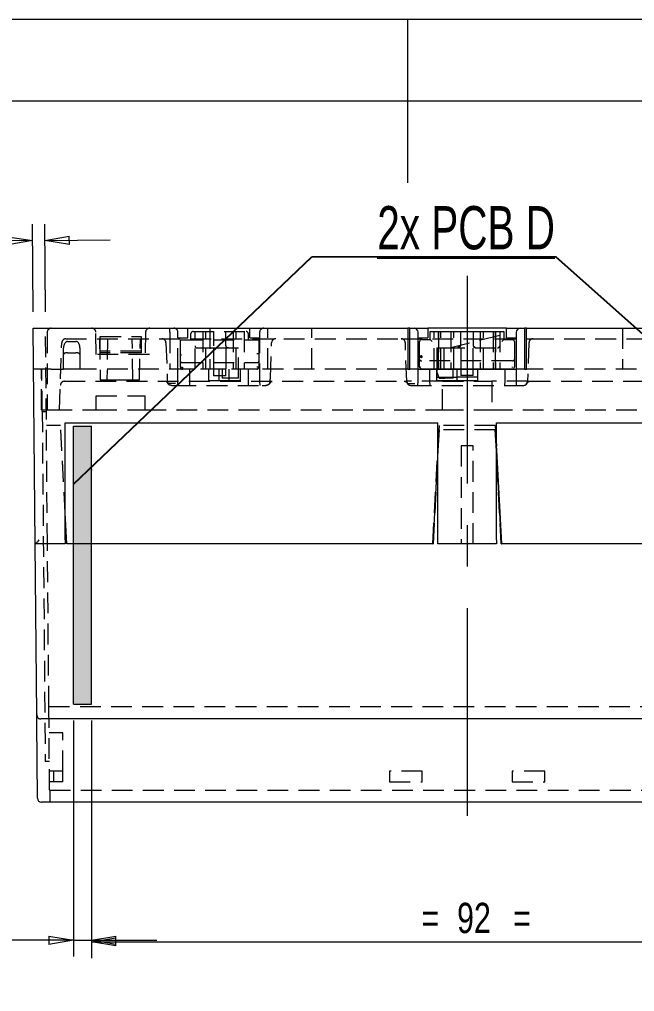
# Model space of a CAD drawing. Header units: millimetres. Extents: x 5 to 292, y 5 to 205.
# Drawn here: x 124.8 to 162.4, y 145.5 to 205 of the extents above; entities that cross this region are included whole.
import ezdxf

# ---------------------------------------------------------------- set-up
doc = ezdxf.new("R2010")
doc.units = ezdxf.units.MM
doc.linetypes.add('CENTERX2', pattern=[20.32, 12.7, -2.54, 2.54, -2.54])
doc.linetypes.add('HIDDEN', pattern=[1.905, 1.27, -0.635])
doc.styles.add('SLDTEXTSTYLE0', font='TXT', dxfattribs={"width": 0.75})
doc.styles.add('SLDTEXTSTYLE2', font='TXT', dxfattribs={"width": 0.7})
doc.dimstyles.new('SLDDIMSTYLE2', dxfattribs={"dimtxt": 1.852083, "dimasz": 1.5, "dimexe": 0, "dimexo": 0.0625, "dimgap": 0.463021, "dimtad": 0, "dimtih": 1, "dimtoh": 1, "dimdec": 1, "dimlfac": 2, "dimrnd": 1e-09, "dimzin": 12, "dimdsep": 46, "dimtxsty": 'SLDTEXTSTYLE0', "dimblk1": 'CLOSED', "dimblk2": 'CLOSED', "dimsah": 1, "dimcen": 0.09, "dimadec": 0, "dimazin": 3, "dimtfac": 1, "dimtdec": 1, "dimtofl": 0, "dimtmove": 0, "dimatfit": 3, "dimldrblk": 'CLOSED', "dimfxl": 1, "dimfrac": 2, "dimtolj": 1, "dimtzin": 12, "dimarcsym": 0})
doc.dimstyles.new('SLDDIMSTYLE4', dxfattribs={"dimtxt": 1.852083, "dimasz": 1.5, "dimexe": 0, "dimexo": 0.0625, "dimgap": 0.463021, "dimtad": 0, "dimtih": 1, "dimtoh": 1, "dimlfac": 2, "dimrnd": 1e-09, "dimzin": 4, "dimdsep": 46, "dimtxsty": 'SLDTEXTSTYLE0', "dimblk1": 'CLOSED', "dimblk2": 'CLOSED', "dimsah": 1, "dimcen": 0.09, "dimadec": 0, "dimazin": 1, "dimtfac": 1, "dimtmove": 0, "dimatfit": 0, "dimldrblk": 'CLOSED', "dimfxl": 1, "dimfrac": 2, "dimtolj": 1, "dimtzin": 12, "dimarcsym": 0})
doc.dimstyles.new('SLDDIMSTYLE6', dxfattribs={"dimtxt": 2.5, "dimasz": 1.5, "dimexe": 0, "dimexo": 0.0625, "dimgap": 0, "dimtad": 0, "dimtih": 1, "dimtoh": 1, "dimdec": 0, "dimrnd": 1e-09, "dimzin": 0, "dimdsep": 46, "dimtxsty": 'Standard', "dimsah": 1, "dimcen": 0.09, "dimadec": 0, "dimazin": 0, "dimtfac": 1.5, "dimtdec": 0, "dimtofl": 0, "dimtmove": 0, "dimatfit": 3, "dimfxl": 1, "dimfrac": 2, "dimtolj": 1, "dimtzin": 0, "dimarcsym": 0})

# ---------------------------------------------------------------- blocks, each defined once
blk = doc.blocks.new('_CLOSED')
at = {"color": 0, "linetype": 'ByBlock', "lineweight": -2}
for p, q in [((-1, 0.166667), (0, 0)), ((-1, 0.166667), (-1, -0.166667)), ((0, 0), (-1, -0.166667)), ((0, 0), (-1, 0))]:
    blk.add_line(p, q, dxfattribs=at)
blk = doc.blocks.new('_D_26')
at = {"color": 7, "linetype": 'Continuous', "lineweight": 0}
for p, q in [((129.155, 162.116), (129.155, 147.579)), ((175.151, 162.116), (175.151, 147.579)), ((129.155, 148.579), (175.151, 148.579))]:
    blk.add_line(p, q, dxfattribs=at)
at = {"color": 7, "linetype": 'Continuous', "lineweight": 0, "xscale": 1.5, "yscale": 1.5, "rotation": 180.0000000000004}
blk.add_blockref('_CLOSED', (129.155, 148.579, 0.05), dxfattribs=at)
at = {"color": 7, "linetype": 'Continuous', "lineweight": 0, "xscale": 1.5, "yscale": 1.5}
blk.add_blockref('_CLOSED', (175.151, 148.579, 0.05), dxfattribs=at)
at = {"color": 7, "linetype": 'Continuous', "lineweight": 0, "attachment_point": 1, "style": 'SLDTEXTSTYLE0'}
for s, insert, char_height in [('92', (151.536, 150.967), 1.8521), ('=', (149.359, 150.967), 1.852), ('=', (154.966, 150.967), 1.852)]:
    blk.add_mtext(s, dxfattribs=dict(at, insert=insert, char_height=char_height))
blk = doc.blocks.new('_D_27')
at = {"color": 7, "linetype": 'Continuous', "lineweight": 0}
for p, q in [((128.055, 162.116), (128.055, 147.675)), ((129.155, 162.116), (129.155, 147.675)), ((128.055, 148.675), (111.949, 148.675)), ((128.055, 148.675), (129.155, 148.675)), ((129.155, 148.675), (133.155, 148.675))]:
    blk.add_line(p, q, dxfattribs=at)
at = {"color": 7, "linetype": 'Continuous', "lineweight": 0, "xscale": 1.5, "yscale": 1.5}
blk.add_blockref('_CLOSED', (128.055, 148.675, 0.05), dxfattribs=at)
at = {"color": 7, "linetype": 'Continuous', "lineweight": 0, "xscale": 1.5, "yscale": 1.5, "rotation": 180.0000000000004}
blk.add_blockref('_CLOSED', (129.155, 148.675, 0.05), dxfattribs=at)
at = {"color": 7, "linetype": 'Continuous', "lineweight": 0, "char_height": 1.8521, "attachment_point": 1, "style": 'SLDTEXTSTYLE0'}
for s, insert in [('2.20', (114.384, 154.004)), ('TYP', (119.865, 154.004)), ('PCB SLOT', (113.933, 151.062))]:
    blk.add_mtext(s, dxfattribs=dict(at, insert=insert))
blk = doc.blocks.new('_D_28')
at = {"color": 7, "linetype": 'Continuous', "lineweight": 0}
for p, q in [((125.594, 187.116), (125.548, 192.47)), ((126.344, 187.116), (126.298, 192.477)), ((125.556, 191.47), (123.015, 191.448)), ((126.306, 191.477), (130.306, 191.512))]:
    blk.add_line(p, q, dxfattribs=at)
at = {"color": 7, "linetype": 'Continuous', "lineweight": 0, "xscale": 1.5, "yscale": 1.5}
for p, rotation in [((125.556, 191.47, -14.382), 0.500000000000605), ((126.306, 191.477, -14.382), 180.5000000000006)]:
    blk.add_blockref('_CLOSED', p, dxfattribs=dict(at, rotation=rotation))
at = {"color": 7, "linetype": 'Continuous', "lineweight": 0, "char_height": 1.8521, "attachment_point": 1, "style": 'SLDTEXTSTYLE0'}
for s, insert in [('1.50', (111.025, 193.772)), ('TYP', (116.506, 193.772)), ('WALL THK', (110.462, 190.831))]:
    blk.add_mtext(s, dxfattribs=dict(at, insert=insert))
blk = doc.blocks.new('SW_NOTE_8')
at = {"color": 0, "linetype": 'Continuous', "lineweight": 0}
for p, q in [((0, 0), (14.929, 0)), ((14.929, 0), (0, 0)), ((0, 0), (14.929, 0)), ((14.929, 0), (0, 0)), ((0, 0), (14.929, 0)), ((14.929, 0), (0, 0))]:
    blk.add_line(p, q, dxfattribs=at)
at = {"color": 0, "linetype": 'Continuous', "lineweight": 0, "insert": (9.435, 3.113), "char_height": 2.6458, "attachment_point": 2, "style": 'SLDTEXTSTYLE2'}
blk.add_mtext('\\L2x PCB D', dxfattribs=at)

msp = doc.modelspace()

# ---------------------------------------------------------------- hatches: boundary and pattern name
at = {"linetype": 'Continuous'}
msp.add_hatch(color=7, dxfattribs=at).paths.add_polyline_path([(129.1551, 163.1156), (129.1551, 180.1156), (128.0551, 180.1156), (128.0551, 163.1156)], flags=0)

# ---------------------------------------------------------------- linework, layer by layer
at = {"color": 7, "linetype": 'Continuous', "lineweight": 0}
for p, q in [((292, 205), (5, 205)), ((148.5, 205), (148.5, 195)), ((287, 200), (10, 200)), ((128.0551, 163.1156), (128.0551, 180.1156)), ((128.0551, 180.1156), (129.1551, 180.1156)), ((129.1551, 163.1156), (129.1551, 180.1156)), ((128.0551, 163.1156), (129.1551, 163.1156))]:
    msp.add_line(p, q, dxfattribs=at)
at = {"color": 7, "linetype": 'CENTERX2', "lineweight": 0}
msp.add_line((152.1531, 189.3158), (152.1531, 154.2508), dxfattribs=at)
at = {"color": 7, "linetype": 'Continuous', "lineweight": 15}
for p, q in [((125.7182, 172.9156), (125.6031, 186.1156)), ((125.6031, 186.1156), (125.8531, 186.1156)), ((125.8531, 186.1156), (148.5281, 186.1156)), ((148.5281, 186.1156), (148.5281, 183.6156)), ((148.6531, 186.1156), (148.5281, 186.1156)), ((148.6531, 183.6156), (148.6531, 186.1156)), ((148.6531, 186.1156), (148.9031, 186.1156)), ((148.9031, 186.1156), (149.7531, 186.1156)), ((149.7531, 186.1156), (149.7531, 185.5156)), ((154.5531, 186.1156), (149.7531, 186.1156)), ((154.5531, 185.5156), (154.5531, 186.1156)), ((154.5531, 186.1156), (155.4031, 186.1156)), ((155.4031, 186.1156), (155.6531, 186.1156)), ((155.6531, 186.1156), (155.6531, 183.6156)), ((155.7781, 186.1156), (155.6531, 186.1156)), ((155.7781, 183.6156), (155.7781, 186.1156)), ((155.7781, 186.1156), (178.453, 186.1156)), ((149.1531, 183.6156), (149.1531, 185.8656)), ((149.8939, 185.418), (149.8939, 185.918)), ((149.8939, 185.918), (150.0189, 185.918)), ((150.0189, 185.918), (154.2689, 185.918)), ((154.2689, 185.918), (154.3939, 185.918)), ((154.3939, 185.918), (154.3939, 185.418)), ((155.1531, 185.8656), (155.1531, 183.6156)), ((149.1531, 185.5156), (149.7531, 185.5156)), ((149.2439, 183.743), (149.2439, 185.293)), ((149.3689, 185.418), (149.8939, 185.418)), ((154.3939, 185.418), (154.9189, 185.418)), ((154.5531, 185.5156), (155.1531, 185.5156)), ((155.0439, 185.293), (155.0372, 185.3333)), ((155.0439, 185.293), (155.0439, 183.743)), ((148.5281, 183.6156), (148.6531, 183.6156)), ((149.1531, 183.6156), (148.6531, 183.6156)), ((149.1531, 183.6156), (155.1531, 183.6156)), ((154.9189, 183.618), (149.3689, 183.618)), ((150.2926, 183.618), (150.2926, 183.6156)), ((150.2939, 183.618), (150.2939, 183.6156)), ((151.2939, 183.6156), (151.2939, 183.618)), ((151.3335, 183.6173), (151.3335, 183.618)), ((151.7689, 183.6178), (151.7689, 183.6156)), ((152.5189, 183.6156), (152.5189, 183.6178)), ((152.9543, 183.618), (152.9543, 183.6173)), ((154.9133, 183.6186), (154.9394, 183.6216)), ((155.6531, 183.6156), (155.1531, 183.6156)), ((155.6531, 183.6156), (155.7781, 183.6156)), ((127.5531, 180.3156), (150.3531, 180.3156)), ((127.5531, 173.1656), (127.5531, 180.3156)), ((150.3531, 173.1656), (150.3531, 180.3156)), ((153.9531, 180.3156), (176.7531, 180.3156)), ((153.9531, 173.1656), (153.9531, 180.3156)), ((150.3531, 178.6391), (150.0531, 172.9156)), ((153.9531, 178.6456), (154.2534, 172.9156)), ((154.2531, 172.9156), (153.9531, 178.6391)), ((127.6531, 172.9156), (127.5531, 174.8237)), ((127.6527, 172.9156), (127.5531, 174.8171)), ((127.5531, 173.1656), (127.5531, 172.9156)), ((150.3531, 172.9156), (150.3531, 173.1656)), ((153.9531, 173.1656), (153.9531, 172.9156)), ((127.5531, 172.9156), (125.7182, 172.9156)), ((125.8095, 162.4634), (125.7182, 172.9156)), ((150.0531, 172.9156), (127.6527, 172.9156)), ((153.9531, 172.9156), (150.3531, 172.9156)), ((176.6534, 172.9156), (154.2531, 172.9156)), ((125.854, 157.3634), (125.8138, 161.9678)), ((178.2467, 162.2156), (126.0595, 162.2156)), ((178.2021, 157.1156), (126.104, 157.1156))]:
    msp.add_line(p, q, dxfattribs=at)
at = {"color": 7, "linetype": 'HIDDEN', "lineweight": 0}
for p, q in [((126.4683, 172.9156), (126.3531, 186.1156)), ((133.9531, 185.8656), (133.9531, 186.1156)), ((135.0531, 185.5156), (135.0531, 186.1156)), ((136.4031, 186.1156), (136.4031, 183.6156)), ((138.8531, 185.5156), (138.8531, 186.1156)), ((139.9531, 185.8656), (139.9531, 186.1156)), ((142.6531, 183.6156), (142.6531, 186.1156)), ((161.6531, 186.1156), (161.6531, 183.6156)), ((126.4531, 185.8656), (126.4531, 181.1156)), ((129.4531, 184.5156), (129.4294, 185.87)), ((129.7031, 185.6156), (132.2031, 185.6156)), ((129.7031, 184.6156), (129.7031, 185.6156)), ((132.2031, 185.6156), (132.2031, 184.6156)), ((132.4767, 185.87), (132.4531, 184.5156)), ((133.9531, 185.8656), (133.9531, 183.6156)), ((134.4531, 183.6156), (134.4531, 185.8656)), ((135.2515, 185.408), (135.2515, 185.783)), ((135.3765, 185.908), (138.6265, 185.908)), ((135.5015, 183.608), (135.5015, 185.908)), ((135.9765, 185.908), (135.9765, 183.608)), ((136.1612, 183.608), (136.1612, 185.908)), ((136.6265, 185.908), (136.6265, 185.033)), ((137.3765, 185.033), (137.3765, 185.908)), ((137.8419, 185.908), (137.8419, 183.608)), ((138.0265, 183.608), (138.0265, 185.908)), ((138.5015, 185.908), (138.5015, 183.608)), ((138.7515, 185.783), (138.7515, 185.408)), ((139.4531, 185.8656), (139.4531, 183.6156)), ((139.9531, 183.6156), (139.9531, 185.8656)), ((150.1439, 183.618), (150.1439, 185.918)), ((150.3939, 185.918), (150.3939, 183.618)), ((150.397, 183.618), (150.397, 185.918)), ((150.5439, 183.618), (150.5439, 185.918)), ((151.1439, 185.918), (151.1439, 183.618)), ((154.1439, 185.668), (151.1439, 184.918)), ((151.3335, 183.618), (151.3335, 185.918)), ((151.7689, 185.043), (151.7689, 185.918)), ((152.5189, 185.918), (152.5189, 185.043)), ((152.9543, 185.918), (152.9543, 183.618)), ((153.1439, 183.618), (153.1439, 185.918)), ((153.7439, 185.918), (153.7439, 183.618)), ((153.8907, 185.918), (153.8907, 183.618)), ((153.8939, 183.618), (153.8939, 185.918)), ((154.1439, 185.918), (154.1439, 183.618)), ((127.2031, 181.1156), (127.3465, 185.2243)), ((127.5964, 185.4656), (148.1208, 185.4656)), ((127.7031, 185.3005), (128.2031, 185.3005)), ((129.6531, 185.4656), (129.6967, 182.9656)), ((130.1467, 185.4656), (130.1031, 182.9656)), ((131.7031, 182.9656), (131.6594, 185.4656)), ((132.1094, 182.9656), (132.1531, 185.4656)), ((133.7207, 185.2243), (133.7946, 183.1069)), ((134.4531, 185.5156), (135.0531, 185.5156)), ((134.6015, 185.408), (134.7265, 185.408)), ((134.6015, 184.5505), (134.6015, 185.408)), ((134.7265, 185.408), (139.2765, 185.408)), ((138.8531, 185.5156), (139.4531, 185.5156)), ((139.2765, 185.408), (139.4015, 185.408)), ((139.4015, 185.408), (139.4015, 184.5505)), ((140.1115, 183.1069), (140.1854, 185.2243)), ((148.1208, 185.4656), (156.1853, 185.4656)), ((148.4531, 182.8656), (148.3707, 185.2243)), ((155.9354, 185.2243), (155.8531, 182.8656)), ((156.1853, 185.4656), (176.7097, 185.4656)), ((127.4531, 183.6156), (127.4531, 184.9131)), ((127.7031, 184.6156), (128.2031, 184.6156)), ((128.4531, 184.9131), (128.4531, 183.6156)), ((132.7031, 184.5156), (129.203, 184.5156)), ((132.2031, 184.7156), (129.7031, 184.7156)), ((132.2031, 184.6156), (129.7031, 184.6156)), ((134.6015, 184.0956), (134.6015, 184.5505)), ((135.6265, 184.908), (136.6265, 184.908)), ((136.6265, 184.908), (137.3765, 184.908)), ((136.6265, 184.908), (136.6265, 183.608)), ((137.4106, 184.908), (137.3765, 184.908)), ((137.3765, 184.908), (137.3765, 183.608)), ((137.4106, 184.908), (137.6515, 184.908)), ((137.6515, 184.908), (138.1515, 184.908)), ((138.1515, 183.058), (138.1515, 184.908)), ((139.4015, 184.5505), (139.2853, 184.5505)), ((139.4015, 184.5505), (139.4015, 184.0956)), ((149.261, 184.4016), (149.2527, 184.4051)), ((149.3689, 184.4193), (149.3689, 184.3311)), ((150.2926, 184.9186), (150.2926, 183.618)), ((150.7439, 184.918), (154.0189, 184.918)), ((150.7439, 183.618), (150.7439, 184.918)), ((151.7689, 184.918), (151.7689, 183.618)), ((152.5189, 183.618), (152.5189, 184.9188)), ((134.6015, 183.733), (134.6015, 184.0956)), ((134.7265, 184.008), (139.2765, 184.008)), ((139.4015, 184.0956), (139.4015, 183.733)), ((154.9189, 184.118), (149.3689, 184.118)), ((154.9189, 183.7137), (154.9189, 183.743)), ((126.1031, 183.6156), (125.6249, 183.6156)), ((126.1031, 181.1156), (126.1031, 183.6156)), ((126.4531, 183.6156), (126.1031, 183.6156)), ((126.1476, 181.0157), (126.1249, 183.6156)), ((126.7031, 183.6156), (126.4531, 183.6156)), ((126.7031, 183.6156), (127.4531, 183.6156)), ((127.7031, 183.6156), (127.4531, 183.6156)), ((128.2031, 183.6156), (127.7031, 183.6156)), ((128.4531, 183.6156), (128.2031, 183.6156)), ((148.5281, 183.6156), (128.4531, 183.6156)), ((134.4531, 182.8656), (134.4531, 183.6156)), ((134.6015, 183.733), (134.7265, 183.733)), ((134.7265, 183.733), (134.7265, 183.608)), ((139.2765, 183.608), (134.7265, 183.608)), ((135.1531, 183.6156), (135.1531, 182.8656)), ((136.3281, 183.6156), (136.3281, 182.9156)), ((136.6265, 183.608), (136.6265, 183.208)), ((137.3765, 183.208), (136.6265, 183.208)), ((136.9531, 183.6156), (136.9531, 182.9156)), ((137.1515, 183.608), (137.1515, 183.058)), ((137.3765, 183.208), (137.3765, 183.608)), ((137.5781, 183.6156), (137.5781, 182.9156)), ((138.2531, 183.6156), (138.2531, 182.9156)), ((138.7531, 183.6156), (138.7531, 182.8656)), ((139.2749, 183.608), (139.2783, 183.6084)), ((139.4015, 183.733), (139.2853, 183.733)), ((139.4531, 183.6156), (139.4531, 182.8656)), ((149.1531, 182.8656), (149.1531, 183.6156)), ((149.8531, 183.6156), (149.8531, 182.8656)), ((150.2781, 183.6156), (150.2781, 182.9156)), ((150.2926, 183.6156), (150.2926, 183.6041)), ((150.2939, 183.6319), (150.2939, 183.618)), ((150.2939, 183.6156), (150.2939, 183.4801)), ((151.2939, 183.068), (151.2939, 183.6156)), ((151.5281, 183.6156), (151.5281, 182.9156)), ((151.7689, 183.6156), (151.7689, 183.2173)), ((152.5189, 183.2173), (152.5189, 183.6156)), ((152.7781, 183.6156), (152.7781, 182.9156)), ((154.4531, 183.6156), (154.4531, 182.8656)), ((155.1531, 183.6156), (155.1531, 182.8656)), ((175.8531, 183.6156), (155.7781, 183.6156)), ((127.5056, 182.8656), (148.3143, 182.8656)), ((129.6967, 182.9656), (130.9031, 182.9656)), ((130.9031, 182.9656), (132.1094, 182.9656)), ((134.3031, 182.6156), (139.6031, 182.6156)), ((134.4443, 182.6156), (134.4531, 182.8656)), ((135.1531, 182.8656), (135.1618, 182.6156)), ((136.3281, 182.9156), (137.5781, 182.9156)), ((138.1515, 183.058), (137.1515, 183.058)), ((137.5781, 182.9156), (138.2531, 182.9156)), ((138.7531, 182.8656), (138.7443, 182.6156)), ((139.4531, 182.8656), (139.4618, 182.6156)), ((148.3143, 182.8656), (148.4093, 182.8656)), ((148.4531, 182.8656), (148.4534, 182.8569)), ((150.6531, 182.8656), (148.4531, 182.8656)), ((148.4907, 182.748), (148.5168, 182.7406)), ((148.7032, 182.6156), (155.6029, 182.6156)), ((149.1443, 182.6156), (149.1531, 182.8656)), ((149.8531, 182.8656), (149.8618, 182.6156)), ((150.2781, 183.1156), (151.5281, 183.1156)), ((150.2781, 182.9156), (151.5281, 182.9156)), ((150.6531, 182.8656), (153.6531, 182.8656)), ((150.6531, 181.1156), (150.6531, 182.8656)), ((151.2939, 183.068), (150.7939, 183.068)), ((152.7781, 183.1156), (151.5281, 183.1156)), ((151.5281, 182.9156), (152.7781, 182.9156)), ((153.6531, 182.8656), (153.6531, 181.1156)), ((155.8531, 182.8656), (153.6531, 182.8656)), ((154.4531, 182.8656), (154.4443, 182.6156)), ((155.1531, 182.8656), (155.1618, 182.6156)), ((155.8527, 182.8569), (155.8531, 182.8656)), ((155.8968, 182.8656), (155.9918, 182.8656)), ((155.8988, 182.8423), (155.9918, 182.8656)), ((155.9918, 182.8656), (176.8005, 182.8656)), ((129.4531, 181.9816), (132.4531, 181.9816)), ((129.4531, 181.1156), (129.4531, 181.9816)), ((132.4531, 181.1156), (132.4531, 181.9816)), ((126.1031, 181.1156), (126.4531, 181.1156)), ((126.1476, 181.0157), (126.3976, 181.0157)), ((126.1476, 181.0157), (126.3343, 159.6177)), ((126.4531, 181.1156), (126.7031, 181.1156)), ((126.7031, 181.1156), (129.4531, 181.1156)), ((129.4531, 181.1156), (132.4531, 181.1156)), ((132.4531, 181.1156), (150.6531, 181.1156)), ((150.6531, 181.1156), (153.6531, 181.1156)), ((153.6531, 181.1156), (171.8531, 181.1156)), ((127.2731, 180.1653), (126.405, 180.1653)), ((127.2731, 180.1588), (126.4051, 180.1588)), ((127.2731, 180.1588), (127.2731, 180.1653)), ((127.5531, 174.8237), (127.2731, 180.1653)), ((127.5531, 174.8171), (127.2731, 180.1588)), ((150.0534, 172.9156), (150.4334, 180.1653)), ((150.0672, 172.9156), (150.4331, 179.8937)), ((150.4334, 179.8937), (150.0676, 172.9156)), ((150.4331, 180.1653), (150.3531, 178.6391)), ((153.8731, 180.1653), (150.4331, 180.1653)), ((150.4334, 179.8937), (150.4331, 179.8937)), ((153.8734, 179.8937), (150.4334, 179.8937)), ((153.9531, 178.6391), (153.8731, 180.1653)), ((153.8734, 180.1653), (153.8731, 180.1653)), ((153.8731, 179.8937), (154.2389, 172.9156)), ((153.8734, 180.1653), (153.9531, 178.6456)), ((154.2392, 172.9156), (153.8734, 179.8937)), ((151.7781, 178.9156), (151.7781, 172.9156)), ((152.5281, 178.9156), (151.7781, 178.9156)), ((152.5281, 172.9156), (152.5281, 178.9156)), ((126.5551, 162.9656), (126.4683, 172.9156)), ((150.0534, 172.9156), (150.0531, 172.9156)), ((150.0534, 172.9156), (150.0676, 172.9156)), ((154.2389, 172.9156), (154.2392, 172.9156)), ((154.2392, 172.9156), (154.2531, 172.9156)), ((126.5551, 162.9656), (177.751, 162.9656)), ((126.5996, 157.8656), (126.5551, 162.9656)), ((127.4061, 161.3656), (126.5691, 161.3656)), ((127.4061, 159.0156), (127.4061, 161.3656)), ((126.5843, 159.6199), (126.3343, 159.6177)), ((127.4061, 159.0156), (126.5896, 159.0156)), ((126.8561, 158.3656), (126.8561, 159.0156)), ((127.4061, 158.3656), (127.4061, 159.0156)), ((147.4031, 159.0156), (147.4031, 158.3656)), ((149.4031, 159.0156), (147.4031, 159.0156)), ((149.4031, 158.3656), (149.4031, 159.0156)), ((154.9031, 159.0156), (154.9031, 158.3656)), ((156.9031, 159.0156), (154.9031, 159.0156)), ((156.9031, 158.3656), (156.9031, 159.0156)), ((127.4061, 158.3656), (126.5953, 158.3656)), ((147.4031, 158.3656), (149.4031, 158.3656)), ((154.9031, 158.3656), (156.9031, 158.3656)), ((126.5996, 157.8656), (177.7065, 157.8656)), ((126.6061, 157.8656), (126.6061, 157.1156)), ((126.0781, 157.117), (126.104, 157.1156))]:
    msp.add_line(p, q, dxfattribs=at)
at = {"color": 7, "linetype": 'HIDDEN', "lineweight": 0, "flags": 128}
msp.add_lwpolyline([(155.0439, 184.4485), (155.0415, 184.4256), (155.0413, 184.425)], dxfattribs=at)
at = {"color": 7, "linetype": 'Continuous', "lineweight": 15, "flags": 128}
msp.add_lwpolyline([(125.7182, 172.9156), (125.723, 172.9204), (125.7371, 172.9347), (125.76, 172.9578), (125.7908, 172.9888), (125.8284, 173.0267), (125.8712, 173.07), (125.9177, 173.1168), (125.9661, 173.1656)], dxfattribs=at)
at = {"color": 7, "linetype": 'HIDDEN', "lineweight": 0}
for centre, radius, start, end in [((126.7031, 185.8656), 0.25, 90, 180), ((129.1795, 185.8656), 0.25, 1, 90), ((132.7267, 185.8656), 0.25, 90, 179), ((134.2031, 185.8656), 0.25, 0, 90), ((139.7031, 185.8656), 0.25, 90, 180), ((135.3765, 185.783), 0.125, 90, 180), ((138.6265, 185.783), 0.125, 0, 90), ((127.5964, 185.2156), 0.25, 90, 178), ((133.4708, 185.2156), 0.25, 2, 90), ((135.6265, 185.033), 0.125, 180, 270), ((140.4353, 185.2156), 0.25, 90, 178), ((148.1208, 185.2156), 0.25, 2, 90), ((154.0189, 185.043), 0.125, 270, 360), ((156.1853, 185.2156), 0.25, 90, 178), ((149.3669, 184.4562), 0.1251, 204.072667, 270.881346), ((134.7265, 183.733), 0.125, 180, 270), ((139.2765, 183.733), 0.125, 270, 354.642354), ((139.2765, 183.733), 0.125, 354.642354, 360), ((134.0532, 182.8656), 0.25, 182, 238.650231), ((148.7032, 182.8656), 0.25, 182, 270), ((155.6029, 182.8656), 0.25, 270, 358)]:
    msp.add_arc(centre, radius, start, end, dxfattribs=at)
at = {"color": 7, "linetype": 'Continuous', "lineweight": 15}
for centre, radius, start, end in [((148.9031, 185.8656), 0.25, 0, 90), ((155.4031, 185.8656), 0.25, 90, 180), ((149.3689, 183.743), 0.125, 180, 270), ((154.9189, 183.743), 0.125, 270, 360), ((126.0595, 162.4656), 0.25, 180.5, 270), ((126.104, 157.3656), 0.25, 180.5, 270)]:
    msp.add_arc(centre, radius, start, end, dxfattribs=at)
at = {"color": 7, "linetype": 'HIDDEN', "lineweight": 0}
for centre, major_axis, ratio, start_param, end_param in [((127.7031, 184.9131), (0, 0.3875), 0.645243, 0, 1.5707963), ((128.2031, 184.9131), (0, 0.3875), 0.645243, 4.712389, 6.2831853), ((137.662, 185.033), (0.2855, 0), 0.4378957, 3.1415927, 4.3228815), ((127.7031, 184.5032), (0.25, 0), 0.449741, 1.5707963, 3.1415927), ((128.2031, 184.5032), (0.25, 0), 0.449741, 0, 1.5707963), ((134.7265, 184.0956), (0.125, 0), 0.7002075, 3.1415927, 4.712389), ((139.2765, 184.0956), (0.125, 0), 0.7002075, 4.712389, 6.2831853), ((149.3689, 184.2055), (0.125, 0), 0.7002075, 3.1415926, 4.712389), ((154.9189, 184.2055), (0.125, 0), 0.7002075, 4.712389, 6.2831853)]:
    msp.add_ellipse(centre, major_axis=major_axis, ratio=ratio, start_param=start_param, end_param=end_param, dxfattribs=at)
at = {"color": 7, "linetype": 'Continuous', "lineweight": 15}
for points, knots in [([(149.3689, 185.418), (149.3525, 185.4161), (149.3197, 185.4123), (149.2784, 185.3834), (149.2495, 185.3421), (149.2457, 185.3094), (149.2439, 185.293)], [0, 0, 0, 0, 0.25000047, 0.49999904, 0.74999972, 1, 1, 1, 1]), ([(150.0189, 185.293), (150.0005, 185.3117), (149.9695, 185.3432), (149.9342, 185.3775), (149.9144, 185.3976), (149.9027, 185.4093), (149.8953, 185.4166), (149.8943, 185.4175), (149.8939, 185.418)], [0, 0, 0, 0, 0.3296891, 0.5535683, 0.6801643, 0.79511, 0.9007396, 1, 1, 1, 1]), ([(154.3939, 185.418), (154.3934, 185.4175), (154.3924, 185.4166), (154.385, 185.4093), (154.3734, 185.3976), (154.3535, 185.3775), (154.3182, 185.3432), (154.2873, 185.3117), (154.2689, 185.293)], [0, 0, 0, 0, 0.0992451, 0.2048597, 0.3198163, 0.4464289, 0.67026, 1, 1, 1, 1]), ([(155.0372, 185.3333), (155.0319, 185.3452), (155.0213, 185.369), (154.9927, 185.3961), (154.9577, 185.4145), (154.9318, 185.4168), (154.9189, 185.418)], [0, 0, 0, 0, 0.2500004, 0.4999994, 0.7500004, 1, 1, 1, 1]), ([(149.2486, 183.769), (149.2495, 183.7649), (149.2512, 183.756), (149.2587, 183.7348), (149.2711, 183.708), (149.2888, 183.6783), (149.3098, 183.6513), (149.3314, 183.6314), (149.3513, 183.6198), (149.3629, 183.6186), (149.3684, 183.618)], [0, 0, 0, 0, 0.0948906, 0.2066265, 0.3338888, 0.4722878, 0.6148571, 0.7539523, 0.8834786, 1, 1, 1, 1]), ([(125.8138, 161.9678), (125.8132, 162.0303), (125.8124, 162.1267), (125.8114, 162.2422), (125.8107, 162.3209), (125.8102, 162.3849), (125.8096, 162.4465), (125.8095, 162.4568), (125.8095, 162.4634)], [0, 0, 0, 0, 0.2395693, 0.369614, 0.5000059, 0.6300517, 0.7604407, 1, 1, 1, 1])]:
    msp.add_open_spline(points, degree=3, knots=knots, dxfattribs=at)
at = {"color": 7, "linetype": 'HIDDEN', "lineweight": 0}
for points, knots in [([(151.5814, 184.9952), (151.6285, 185.0012), (151.6878, 185.0088), (151.7492, 185.026), (151.7644, 185.0349), (151.7679, 185.0392), (151.7688, 185.0414), (151.7688, 185.0425), (151.7689, 185.043)], [0, 0, 0, 0, 0.727997, 0.9159434, 0.9684054, 0.9859421, 0.9932252, 1, 1, 1, 1]), ([(151.6439, 184.9701), (151.6332, 184.9768), (151.6183, 184.9863), (151.5986, 184.9943), (151.5901, 184.9951), (151.5862, 184.9955)], [0, 0, 0, 0, 0.5726625, 0.8004555, 1, 1, 1, 1]), ([(151.6439, 184.9701), (151.6565, 184.9621), (151.6772, 184.949), (151.7061, 184.9316), (151.731, 184.9205), (151.744, 184.9188), (151.7501, 184.918)], [0, 0, 0, 0, 0.3208667, 0.5272011, 0.7753602, 1, 1, 1, 1]), ([(152.5189, 185.043), (152.5193, 185.0378), (152.5202, 185.0271), (152.5297, 185.0052), (152.5526, 184.98), (152.5929, 184.955), (152.6254, 184.9439), (152.6436, 184.9377)], [0, 0, 0, 0, 0.0894875, 0.1848104, 0.4072563, 0.6672905, 1, 1, 1, 1]), ([(152.6436, 184.9377), (152.6325, 184.9408), (152.6105, 184.947), (152.5789, 184.9492), (152.5517, 184.9435), (152.5399, 184.9367), (152.5338, 184.9332)], [0, 0, 0, 0, 0.2508236, 0.5002766, 0.7393869, 1, 1, 1, 1]), ([(134.6123, 184.5505), (134.613, 184.5413), (134.6149, 184.5181), (134.627, 184.4852), (134.6417, 184.4683), (134.6477, 184.4613)], [0, 0, 0, 0, 0.2769146, 0.6989966, 1, 1, 1, 1]), ([(137.5533, 184.9172), (137.541, 184.9183), (137.5241, 184.9199), (137.4923, 184.9187), (137.4598, 184.9144), (137.4294, 184.9088), (137.415, 184.9082), (137.4106, 184.908)], [0, 0, 0, 0, 0.2505589, 0.3428158, 0.6126776, 0.8821185, 1, 1, 1, 1]), ([(139.4009, 184.5389), (139.399, 184.5392), (139.3953, 184.5397), (139.3776, 184.5415), (139.369, 184.5424)], [0, 0, 0, 0, 0.5129991, 1, 1, 1, 1]), ([(149.3689, 184.4193), (149.3572, 184.4158), (149.3338, 184.4087), (149.3023, 184.4024), (149.2767, 184.3997), (149.2661, 184.401), (149.261, 184.4016)], [0, 0, 0, 0, 0.2579469, 0.5175161, 0.7677917, 1, 1, 1, 1]), ([(150.2967, 184.918), (150.3003, 184.918), (150.3082, 184.918), (150.4059, 184.918), (150.5561, 184.918), (150.6813, 184.918), (150.7439, 184.918)], [0, 0, 0, 0, 0.2247281, 0.4831541, 0.7415767, 1, 1, 1, 1]), ([(155.0244, 183.6783), (155.0299, 183.6878), (155.0415, 183.708), (155.043, 183.7308), (155.0439, 183.743)], [0, 0, 0, 0, 0.4682957, 1, 1, 1, 1]), ([(134.6121, 183.733), (134.6124, 183.7294), (134.6134, 183.7178), (134.6187, 183.6973), (134.6284, 183.673), (134.6424, 183.6505), (134.6599, 183.6316), (134.6801, 183.6181), (134.6993, 183.6104), (134.7118, 183.6094), (134.7167, 183.609)], [0, 0, 0, 0, 0.0602703, 0.1918772, 0.3317873, 0.4771039, 0.6243032, 0.769694, 0.9099729, 1, 1, 1, 1]), ([(139.3071, 183.6142), (139.3104, 183.6153), (139.3211, 183.6187), (139.3378, 183.6302), (139.3562, 183.648), (139.3713, 183.6698), (139.3824, 183.6932), (139.3894, 183.7147), (139.3913, 183.7277), (139.3921, 183.733)], [0, 0, 0, 0, 0.0751649, 0.2432948, 0.4134387, 0.5813558, 0.7429953, 0.8950293, 1, 1, 1, 1]), ([(150.4439, 183.068), (150.4045, 183.1762), (150.3513, 183.3224), (150.3068, 183.4446), (150.2954, 183.4759), (150.2944, 183.4787), (150.2939, 183.4801)], [0, 0, 0, 0, 0.6107923, 0.8253009, 0.9151066, 1, 1, 1, 1]), ([(152.1439, 183.218), (152.0947, 183.218), (151.9965, 183.218), (151.8725, 183.218), (151.7858, 183.218), (151.7745, 183.218), (151.7689, 183.218)], [0, 0, 0, 0, 0.24999999, 0.49999922, 0.74999845, 1, 1, 1, 1]), ([(152.5189, 183.218), (152.5132, 183.218), (152.502, 183.218), (152.4152, 183.218), (152.2913, 183.218), (152.193, 183.218), (152.1439, 183.218)], [0, 0, 0, 0, 0.2500016, 0.5000014, 0.7500007, 1, 1, 1, 1]), ([(127.5056, 182.8656), (127.4736, 182.862), (127.4095, 182.8549), (127.328, 182.7995), (127.2699, 182.72), (127.2604, 182.6562), (127.2557, 182.6243)], [0, 0, 0, 0, 0.2499959, 0.5000015, 0.75, 1, 1, 1, 1]), ([(133.7248, 182.8571), (133.7463, 182.8468), (133.7925, 182.8247), (133.8164, 182.7813), (133.8292, 182.758)], [0, 0, 0, 0, 0.4650685, 1, 1, 1, 1]), ([(133.7252, 182.856), (133.7274, 182.8556), (133.7522, 182.852), (133.8082, 182.8198), (133.8446, 182.7706), (133.8668, 182.7406)], [0, 0, 0, 0, 0.0371802, 0.4127163, 1, 1, 1, 1]), ([(133.7946, 183.1069), (133.7962, 183.0626), (133.7993, 182.9741), (133.802, 182.896), (133.8034, 182.8569)], [0, 0, 0, 0, 0.5000228, 1, 1, 1, 1]), ([(133.8215, 182.7717), (133.8172, 182.7822), (133.8093, 182.8017), (133.8052, 182.8395), (133.8034, 182.8569)], [0, 0, 0, 0, 0.5379628, 1, 1, 1, 1]), ([(134.0532, 182.6156), (134.0285, 182.6177), (133.979, 182.622), (133.9117, 182.6556), (133.8553, 182.7054), (133.8328, 182.7496), (133.8215, 182.7717)], [0, 0, 0, 0, 0.2499986, 0.4999985, 0.7499998, 1, 1, 1, 1]), ([(133.8668, 182.7406), (133.8569, 182.7418), (133.8375, 182.7441), (133.8268, 182.7626), (133.8215, 182.7717)], [0, 0, 0, 0, 0.5093505, 1, 1, 1, 1]), ([(133.8306, 182.7724), (133.8392, 182.7491), (133.8561, 182.7031), (133.898, 182.6709), (133.9188, 182.655)], [0, 0, 0, 0, 0.5065656, 1, 1, 1, 1]), ([(134.3031, 182.7406), (134.2559, 182.7406), (134.1617, 182.7406), (134.034, 182.7406), (133.9281, 182.7406), (133.8872, 182.7406), (133.8668, 182.7406)], [0, 0, 0, 0, 0.2506086, 0.5008591, 0.7506461, 1, 1, 1, 1]), ([(134.0532, 182.6156), (134.0566, 182.6156), (134.0617, 182.6156), (134.0927, 182.6156), (134.1248, 182.6156), (134.1647, 182.6156), (134.2229, 182.6156), (134.2716, 182.6156), (134.3031, 182.6156)], [0, 0, 0, 0, 0.2395025, 0.3682572, 0.4999998, 0.6287439, 0.7604994, 1, 1, 1, 1]), ([(139.6031, 182.6156), (139.6345, 182.6156), (139.6828, 182.6156), (139.7411, 182.6156), (139.7807, 182.6156), (139.8132, 182.6156), (139.8443, 182.6156), (139.8495, 182.6156), (139.8529, 182.6156)], [0, 0, 0, 0, 0.2395001, 0.3682566, 0.4999969, 0.6287406, 0.760499, 1, 1, 1, 1]), ([(139.7264, 182.6178), (139.7606, 182.617), (139.8196, 182.6155), (139.9057, 182.6326), (139.9742, 182.6568), (140.0067, 182.683), (140.0206, 182.6942)], [0, 0, 0, 0, 0.3131189, 0.5410418, 0.8041249, 1, 1, 1, 1]), ([(140.0846, 182.7717), (140.0733, 182.7496), (140.0508, 182.7054), (139.9944, 182.6556), (139.9271, 182.622), (139.8776, 182.6177), (139.8529, 182.6156)], [0, 0, 0, 0, 0.2499987, 0.4999987, 0.7500028, 1, 1, 1, 1]), ([(140.0206, 182.6942), (140.0282, 182.6993), (140.0603, 182.7209), (140.0743, 182.7506), (140.085, 182.7734)], [0, 0, 0, 0, 0.23499516, 1, 1, 1, 1]), ([(140.2104, 182.8606), (140.1982, 182.8593), (140.1634, 182.8553), (140.0977, 182.8208), (140.0614, 182.771), (140.0393, 182.7406)], [0, 0, 0, 0, 0.1725715, 0.4952936, 1, 1, 1, 1]), ([(140.0769, 182.758), (140.0839, 182.7722), (140.0974, 182.7996), (140.1431, 182.8427), (140.1846, 182.8553), (140.2113, 182.8635)], [0, 0, 0, 0, 0.2781309, 0.5360271, 1, 1, 1, 1]), ([(140.1027, 182.8569), (140.1009, 182.8395), (140.0968, 182.8017), (140.0889, 182.7822), (140.0846, 182.7717)], [0, 0, 0, 0, 0.4618881, 1, 1, 1, 1]), ([(140.1027, 182.8569), (140.1041, 182.896), (140.1068, 182.9741), (140.1099, 183.0626), (140.1115, 183.1069)], [0, 0, 0, 0, 0.4999772, 1, 1, 1, 1]), ([(148.292, 182.8675), (148.3221, 182.8672), (148.3688, 182.8668), (148.4261, 182.8356), (148.446, 182.8129), (148.4563, 182.8012)], [0, 0, 0, 0, 0.467023, 0.7245321, 1, 1, 1, 1]), ([(148.5168, 182.7406), (148.5035, 182.7601), (148.4769, 182.7991), (148.4378, 182.8353), (148.4126, 182.841), (148.4097, 182.8417)], [0, 0, 0, 0, 0.4698736, 0.9395321, 1, 1, 1, 1]), ([(148.5168, 182.7406), (148.5372, 182.7406), (148.5781, 182.7406), (148.684, 182.7406), (148.8117, 182.7406), (148.9059, 182.7406), (148.9531, 182.7406)], [0, 0, 0, 0, 0.2493537, 0.4991422, 0.7493899, 1, 1, 1, 1]), ([(150.4439, 183.068), (150.4682, 183.068), (150.5169, 183.068), (150.6038, 183.068), (150.6969, 183.068), (150.7615, 183.068), (150.7939, 183.068)], [0, 0, 0, 0, 0.2500013, 0.4999996, 0.7500018, 1, 1, 1, 1]), ([(155.7893, 182.7406), (155.8022, 182.7611), (155.8252, 182.7978), (155.8604, 182.8206), (155.8758, 182.8306)], [0, 0, 0, 0, 0.5601186, 1, 1, 1, 1]), ([(155.8702, 182.8277), (155.893, 182.8427), (155.9362, 182.8709), (155.9892, 182.8686), (156.0141, 182.8675)], [0, 0, 0, 0, 0.5296136, 1, 1, 1, 1]), ([(125.882, 162.2902), (125.8825, 162.2895), (125.901, 162.2619), (125.9639, 162.2282), (126.0276, 162.2198), (126.0595, 162.2156)], [0, 0, 0, 0, 0.01332253, 0.50664833, 1, 1, 1, 1])]:
    msp.add_open_spline(points, degree=3, knots=knots, dxfattribs=at)

# ---------------------------------------------------------------- block references
at = {"color": 7, "linetype": 'Continuous', "lineweight": 0}
msp.add_blockref('SW_NOTE_8', (142.654, 190.4697), dxfattribs=at)

# ---------------------------------------------------------------- dimensions: what is measured, and where the dimension line sits
dim = msp.add_linear_dim(base=(126.3063, 191.4768), p1=(125.6031, 186.1156), p2=(126.3531, 186.1156), angle=0.5, text='<> TYP\\PWALL THK', dimstyle='SLDDIMSTYLE4', dxfattribs=at)
dim.commit()
dim.dimension.update_dxf_attribs({"geometry": '_D_28', "text_midpoint": (115.7467, 191.3847), "dimtype": 160})
for base, p1, p2, text, dimstyle, picture, middle in [((129.1551, 151.6161), (128.0551, 163.1156), (129.1551, 163.1156), '<> TYP\\PPCB SLOT', 'SLDDIMSTYLE4', '_D_27', (119.1056, 151.6161)), ((175.151, 150.0498), (129.1551, 163.1156), (175.151, 163.1156), '= <> =', 'SLDDIMSTYLE2', '_D_26', (152.904, 150.0498))]:
    dim = msp.add_linear_dim(base=base, p1=p1, p2=p2, text=text, dimstyle=dimstyle, dxfattribs=at)
    dim.commit()
    dim.dimension.update_dxf_attribs({"geometry": picture, "text_midpoint": middle, "dimtype": 160})

# ---------------------------------------------------------------- leaders
for points in [[(128.0551, 176.5838), (142.654, 190.4697)], [(175.151, 174.8491), (157.5829, 190.4697)]]:
    msp.add_leader(points, dimstyle='SLDDIMSTYLE6', dxfattribs=at)

doc.saveas('drawing.dxf')
